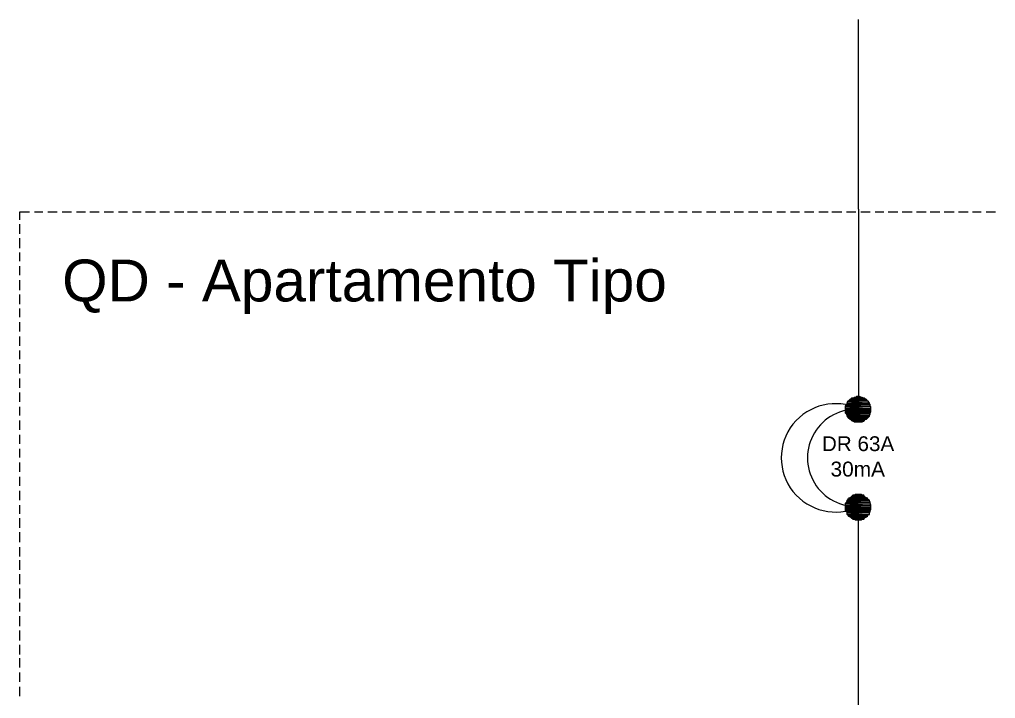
# Model space of a CAD drawing. Header units: millimetres. Extents: x 53 to 176, y -29 to 32.
# Drawn here: x 90.24 to 95.46, y 27.94 to 31.57 of the extents above; entities that cross this region are included whole.
import ezdxf

# ---------------------------------------------------------------- set-up
doc = ezdxf.new("R2010")
doc.units = ezdxf.units.MM
doc.layers.add('13 - Diagrama unifilar', color=7, linetype='Continuous', lineweight=30)
doc.styles.add('Arial0', font='arial.ttf', dxfattribs={"height": 3.14658})

msp = doc.modelspace()

# ---------------------------------------------------------------- hatches: boundary and pattern name
at = {"layer": '13 - Diagrama unifilar', "true_color": 0x000007}
h = msp.add_hatch(color=7, dxfattribs=at)
h.paths.add_polyline_path([(94.7801, 29.5333), (94.6776, 29.5333), (94.7834, 29.53)])
h.paths.add_polyline_path([(94.6776, 29.5333), (94.7834, 29.53), (94.6743, 29.53)])
h = msp.add_hatch(color=7, dxfattribs=at)
h.paths.add_polyline_path([(94.7735, 29.5399), (94.6842, 29.5399), (94.7801, 29.5333)])
h.paths.add_polyline_path([(94.6842, 29.5399), (94.7801, 29.5333), (94.6776, 29.5333)])
h = msp.add_hatch(color=7, dxfattribs=at)
h.paths.add_polyline_path([(94.7669, 29.5432), (94.6908, 29.5432), (94.7735, 29.5399)])
h.paths.add_polyline_path([(94.6908, 29.5432), (94.7735, 29.5399), (94.6842, 29.5399)])
h = msp.add_hatch(color=7, dxfattribs=at)
h.paths.add_polyline_path([(94.7636, 29.5465), (94.6941, 29.5465), (94.7669, 29.5432)])
h.paths.add_polyline_path([(94.6941, 29.5465), (94.7669, 29.5432), (94.6908, 29.5432)])
h = msp.add_hatch(color=7, dxfattribs=at)
h.paths.add_polyline_path([(94.7503, 29.5498), (94.7073, 29.5498), (94.7603, 29.5465)])
h.paths.add_polyline_path([(94.7073, 29.5498), (94.7603, 29.5465), (94.7007, 29.5465)])
h = msp.add_hatch(color=7, dxfattribs=at)
h.paths.add_polyline_path([(94.7371, 29.5564), (94.7206, 29.5564), (94.747, 29.5498)])
h.paths.add_polyline_path([(94.7206, 29.5564), (94.747, 29.5498), (94.714, 29.5498)])
h = msp.add_hatch(color=7, dxfattribs=at)
h.paths.add_polyline_path([(94.7933, 29.5134), (94.6676, 29.5134), (94.7933, 29.5035)])
h.paths.add_polyline_path([(94.6676, 29.5134), (94.7933, 29.5035), (94.661, 29.5035)])
h = msp.add_hatch(color=7, dxfattribs=at)
h.paths.add_polyline_path([(94.7933, 29.5035), (94.661, 29.5035), (94.7967, 29.5002)])
h.paths.add_polyline_path([(94.661, 29.5035), (94.7967, 29.5002), (94.661, 29.5002)])
h = msp.add_hatch(color=7, dxfattribs=at)
h.paths.add_polyline_path([(94.7967, 29.5002), (94.661, 29.5002), (94.7967, 29.4903)])
h.paths.add_polyline_path([(94.661, 29.5002), (94.7967, 29.4903), (94.661, 29.4903)])
h = msp.add_hatch(color=7, dxfattribs=at)
h.paths.add_polyline_path([(94.7967, 29.4903), (94.661, 29.4903), (94.7967, 29.487)])
h.paths.add_polyline_path([(94.661, 29.4903), (94.7967, 29.487), (94.661, 29.487)])
h = msp.add_hatch(color=7, dxfattribs=at)
h.paths.add_polyline_path([(94.7967, 29.487), (94.661, 29.487), (94.7967, 29.4803)])
h.paths.add_polyline_path([(94.661, 29.487), (94.7967, 29.4803), (94.661, 29.4803)])
h = msp.add_hatch(color=7, dxfattribs=at)
h.paths.add_polyline_path([(94.7967, 29.4803), (94.661, 29.4803), (94.7967, 29.4737)])
h.paths.add_polyline_path([(94.661, 29.4803), (94.7967, 29.4737), (94.661, 29.4737)])
h = msp.add_hatch(color=7, dxfattribs=at)
h.paths.add_polyline_path([(94.79, 29.5167), (94.6709, 29.5167), (94.7933, 29.5134)])
h.paths.add_polyline_path([(94.6709, 29.5167), (94.7933, 29.5134), (94.6676, 29.5134)])
h = msp.add_hatch(color=7, dxfattribs=at)
h.paths.add_polyline_path([(94.7834, 29.53), (94.6743, 29.53), (94.79, 29.52)])
h.paths.add_polyline_path([(94.6743, 29.53), (94.79, 29.52), (94.6709, 29.52)])
h = msp.add_hatch(color=7, dxfattribs=at)
h.paths.add_polyline_path([(94.79, 29.52), (94.6709, 29.52), (94.79, 29.5167)])
h.paths.add_polyline_path([(94.6709, 29.52), (94.79, 29.5167), (94.6709, 29.5167)])
h = msp.add_hatch(color=7, dxfattribs=at)
h.paths.add_polyline_path([(94.7967, 29.4737), (94.661, 29.4737), (94.7933, 29.4671)])
h.paths.add_polyline_path([(94.661, 29.4737), (94.7933, 29.4671), (94.661, 29.4671)])
h = msp.add_hatch(color=7, dxfattribs=at)
h.paths.add_polyline_path([(94.7933, 29.4671), (94.661, 29.4671), (94.7933, 29.4638)])
h.paths.add_polyline_path([(94.661, 29.4671), (94.7933, 29.4638), (94.6676, 29.4638)])
h = msp.add_hatch(color=7, dxfattribs=at)
h.paths.add_polyline_path([(94.7933, 29.4638), (94.6676, 29.4638), (94.79, 29.4539)])
h.paths.add_polyline_path([(94.6676, 29.4638), (94.79, 29.4539), (94.6709, 29.4539)])
h = msp.add_hatch(color=7, dxfattribs=at)
h.paths.add_polyline_path([(94.79, 29.4539), (94.6709, 29.4539), (94.79, 29.4506)])
h.paths.add_polyline_path([(94.6709, 29.4539), (94.79, 29.4506), (94.6709, 29.4506)])
h = msp.add_hatch(color=7, dxfattribs=at)
h.paths.add_polyline_path([(94.79, 29.4506), (94.6709, 29.4506), (94.7834, 29.4439)])
h.paths.add_polyline_path([(94.6709, 29.4506), (94.7834, 29.4439), (94.6743, 29.4439)])
h = msp.add_hatch(color=7, dxfattribs=at)
h.paths.add_polyline_path([(94.7834, 29.4439), (94.6743, 29.4439), (94.7801, 29.4406)])
h.paths.add_polyline_path([(94.6743, 29.4439), (94.7801, 29.4406), (94.6776, 29.4406)])
h = msp.add_hatch(color=7, dxfattribs=at)
h.paths.add_polyline_path([(94.7801, 29.4406), (94.6776, 29.4406), (94.7735, 29.434)])
h.paths.add_polyline_path([(94.6776, 29.4406), (94.7735, 29.434), (94.6842, 29.434)])
h = msp.add_hatch(color=7, dxfattribs=at)
h.paths.add_polyline_path([(94.7669, 29.434), (94.6908, 29.434), (94.7636, 29.4274)])
h.paths.add_polyline_path([(94.6908, 29.434), (94.7636, 29.4274), (94.6941, 29.4274)])
h = msp.add_hatch(color=7, dxfattribs=at)
h.paths.add_polyline_path([(94.7636, 29.4274), (94.6941, 29.4274), (94.7603, 29.4241)])
h.paths.add_polyline_path([(94.6941, 29.4274), (94.7603, 29.4241), (94.7007, 29.4241)])
h = msp.add_hatch(color=7, dxfattribs=at)
h.paths.add_polyline_path([(94.7603, 29.4241), (94.7007, 29.4241), (94.7503, 29.4208)])
h.paths.add_polyline_path([(94.7007, 29.4241), (94.7503, 29.4208), (94.7073, 29.4208)])
h = msp.add_hatch(color=7, dxfattribs=at)
h.paths.add_polyline_path([(94.7801, 29.0106), (94.6776, 29.0106), (94.7834, 29.004)])
h.paths.add_polyline_path([(94.6776, 29.0106), (94.7834, 29.004), (94.6743, 29.004)])
h = msp.add_hatch(color=7, dxfattribs=at)
h.paths.add_polyline_path([(94.7735, 29.0139), (94.6842, 29.0139), (94.7801, 29.0106)])
h.paths.add_polyline_path([(94.6842, 29.0139), (94.7801, 29.0106), (94.6776, 29.0106)])
h = msp.add_hatch(color=7, dxfattribs=at)
h.paths.add_polyline_path([(94.7669, 29.0172), (94.6908, 29.0172), (94.7735, 29.0139)])
h.paths.add_polyline_path([(94.6908, 29.0172), (94.7735, 29.0139), (94.6842, 29.0139)])
h = msp.add_hatch(color=7, dxfattribs=at)
h.paths.add_polyline_path([(94.7636, 29.0205), (94.6941, 29.0205), (94.7669, 29.0172)])
h.paths.add_polyline_path([(94.6941, 29.0205), (94.7669, 29.0172), (94.6908, 29.0172)])
h = msp.add_hatch(color=7, dxfattribs=at)
h.paths.add_polyline_path([(94.7603, 29.0271), (94.7007, 29.0271), (94.7636, 29.0205)])
h.paths.add_polyline_path([(94.7007, 29.0271), (94.7636, 29.0205), (94.6941, 29.0205)])
h = msp.add_hatch(color=7, dxfattribs=at)
h.paths.add_polyline_path([(94.747, 29.0304), (94.714, 29.0304), (94.7503, 29.0271)])
h.paths.add_polyline_path([(94.714, 29.0304), (94.7503, 29.0271), (94.7073, 29.0271)])
h = msp.add_hatch(color=7, dxfattribs=at)
h.paths.add_polyline_path([(94.7933, 28.9874), (94.6676, 28.9874), (94.7933, 28.9841)])
h.paths.add_polyline_path([(94.6676, 28.9874), (94.7933, 28.9841), (94.661, 28.9841)])
h = msp.add_hatch(color=7, dxfattribs=at)
h.paths.add_polyline_path([(94.7933, 28.9841), (94.661, 28.9841), (94.7967, 28.9742)])
h.paths.add_polyline_path([(94.661, 28.9841), (94.7967, 28.9742), (94.661, 28.9742)])
h = msp.add_hatch(color=7, dxfattribs=at)
h.paths.add_polyline_path([(94.7967, 28.9742), (94.661, 28.9742), (94.7967, 28.9709)])
h.paths.add_polyline_path([(94.661, 28.9742), (94.7967, 28.9709), (94.661, 28.9709)])
h = msp.add_hatch(color=7, dxfattribs=at)
h.paths.add_polyline_path([(94.7967, 28.9709), (94.661, 28.9709), (94.7967, 28.961)])
h.paths.add_polyline_path([(94.661, 28.9709), (94.7967, 28.961), (94.661, 28.961)])
h = msp.add_hatch(color=7, dxfattribs=at)
h.paths.add_polyline_path([(94.7967, 28.961), (94.661, 28.961), (94.7967, 28.9577)])
h.paths.add_polyline_path([(94.661, 28.961), (94.7967, 28.9577), (94.661, 28.9577)])
h = msp.add_hatch(color=7, dxfattribs=at)
h.paths.add_polyline_path([(94.7967, 28.9577), (94.661, 28.9577), (94.7967, 28.9511)])
h.paths.add_polyline_path([(94.661, 28.9577), (94.7967, 28.9511), (94.661, 28.9511)])
h = msp.add_hatch(color=7, dxfattribs=at)
h.paths.add_polyline_path([(94.79, 28.9974), (94.6709, 28.9974), (94.7933, 28.9874)])
h.paths.add_polyline_path([(94.6709, 28.9974), (94.7933, 28.9874), (94.6676, 28.9874)])
h = msp.add_hatch(color=7, dxfattribs=at)
h.paths.add_polyline_path([(94.7834, 29.004), (94.6743, 29.004), (94.79, 29.0007)])
h.paths.add_polyline_path([(94.6743, 29.004), (94.79, 29.0007), (94.6709, 29.0007)])
h = msp.add_hatch(color=7, dxfattribs=at)
h.paths.add_polyline_path([(94.79, 29.0007), (94.6709, 29.0007), (94.79, 28.9974)])
h.paths.add_polyline_path([(94.6709, 29.0007), (94.79, 28.9974), (94.6709, 28.9974)])
h = msp.add_hatch(color=7, dxfattribs=at)
h.paths.add_polyline_path([(94.7967, 28.9511), (94.661, 28.9511), (94.7933, 28.9444)])
h.paths.add_polyline_path([(94.661, 28.9511), (94.7933, 28.9444), (94.661, 28.9444)])
h = msp.add_hatch(color=7, dxfattribs=at)
h.paths.add_polyline_path([(94.7933, 28.9444), (94.661, 28.9444), (94.7933, 28.9378)])
h.paths.add_polyline_path([(94.661, 28.9444), (94.7933, 28.9378), (94.6676, 28.9378)])
h = msp.add_hatch(color=7, dxfattribs=at)
h.paths.add_polyline_path([(94.7933, 28.9378), (94.6676, 28.9378), (94.79, 28.9345)])
h.paths.add_polyline_path([(94.6676, 28.9378), (94.79, 28.9345), (94.6709, 28.9345)])
h = msp.add_hatch(color=7, dxfattribs=at)
h.paths.add_polyline_path([(94.79, 28.9345), (94.6709, 28.9345), (94.79, 28.9246)])
h.paths.add_polyline_path([(94.6709, 28.9345), (94.79, 28.9246), (94.6709, 28.9246)])
h = msp.add_hatch(color=7, dxfattribs=at)
h.paths.add_polyline_path([(94.79, 28.9246), (94.6709, 28.9246), (94.7834, 28.9213)])
h.paths.add_polyline_path([(94.6709, 28.9246), (94.7834, 28.9213), (94.6743, 28.9213)])
h = msp.add_hatch(color=7, dxfattribs=at)
h.paths.add_polyline_path([(94.7834, 28.9213), (94.6743, 28.9213), (94.7801, 28.9147)])
h.paths.add_polyline_path([(94.6743, 28.9213), (94.7801, 28.9147), (94.6776, 28.9147)])
h = msp.add_hatch(color=7, dxfattribs=at)
h.paths.add_polyline_path([(94.7801, 28.9147), (94.6776, 28.9147), (94.7735, 28.9114)])
h.paths.add_polyline_path([(94.6776, 28.9147), (94.7735, 28.9114), (94.6842, 28.9114)])
h = msp.add_hatch(color=7, dxfattribs=at)
h.paths.add_polyline_path([(94.7735, 28.9114), (94.6842, 28.9114), (94.7669, 28.9081)])
h.paths.add_polyline_path([(94.6842, 28.9114), (94.7669, 28.9081), (94.6908, 28.9081)])
h = msp.add_hatch(color=7, dxfattribs=at)
h.paths.add_polyline_path([(94.7669, 28.9081), (94.6908, 28.9081), (94.7636, 28.9047)])
h.paths.add_polyline_path([(94.6908, 28.9081), (94.7636, 28.9047), (94.6941, 28.9047)])
h = msp.add_hatch(color=7, dxfattribs=at)
h.paths.add_polyline_path([(94.7636, 28.9047), (94.6941, 28.9047), (94.7603, 28.8981)])
h.paths.add_polyline_path([(94.6941, 28.9047), (94.7603, 28.8981), (94.7007, 28.8981)])
h = msp.add_hatch(color=7, dxfattribs=at)
h.paths.add_polyline_path([(94.7503, 28.8981), (94.7073, 28.8981), (94.747, 28.8948)])
h.paths.add_polyline_path([(94.7073, 28.8981), (94.747, 28.8948), (94.714, 28.8948)])

# ---------------------------------------------------------------- linework, layer by layer
at = {"layer": '13 - Diagrama unifilar', "color": 7, "linetype": 'Continuous', "lineweight": 9, "true_color": 0x000007}
for points in [[(94.7305, 30.5587), (94.7305, 31.5743), (94.7305, 31.5743)], [(94.7305, 27.8859), (94.7305, 28.961), (94.7305, 28.961)]]:
    msp.add_lwpolyline(points, dxfattribs=at)
at = {"layer": '13 - Diagrama unifilar', "color": 6, "linetype": 'Continuous', "lineweight": 9, "true_color": 0x000006}
for points in [[(90.2912, 30.5422), (90.2383, 30.5422), (90.2383, 30.5025)], [(90.364, 30.5422), (90.3177, 30.5422), (90.3177, 30.5422)], [(90.44, 30.5422), (90.3904, 30.5422), (90.3904, 30.5422)], [(90.5161, 30.5422), (90.4665, 30.5422), (90.4665, 30.5422)], [(90.5922, 30.5422), (90.5426, 30.5422), (90.5426, 30.5422)], [(90.665, 30.5422), (90.6154, 30.5422), (90.6154, 30.5422)], [(90.7411, 30.5422), (90.6915, 30.5422), (90.6915, 30.5422)], [(90.8172, 30.5422), (90.7675, 30.5422), (90.7675, 30.5422)], [(90.8899, 30.5422), (90.8436, 30.5422), (90.8436, 30.5422)], [(90.966, 30.5422), (90.9131, 30.5422), (90.9131, 30.5422)], [(91.0421, 30.5422), (90.9892, 30.5422), (90.9892, 30.5422)], [(91.1182, 30.5422), (91.0686, 30.5422), (91.0686, 30.5422)], [(91.191, 30.5422), (91.138, 30.5422), (91.138, 30.5422)], [(91.267, 30.5422), (91.2141, 30.5422), (91.2141, 30.5422)], [(91.3431, 30.5422), (91.2902, 30.5422), (91.2902, 30.5422)], [(91.4126, 30.5422), (91.3663, 30.5422), (91.3663, 30.5422)], [(91.492, 30.5422), (91.4391, 30.5422), (91.4391, 30.5422)], [(91.5681, 30.5422), (91.5151, 30.5422), (91.5151, 30.5422)], [(91.6442, 30.5422), (91.5912, 30.5422), (91.5912, 30.5422)], [(91.7136, 30.5422), (91.664, 30.5422), (91.664, 30.5422)], [(91.7897, 30.5422), (91.7401, 30.5422), (91.7401, 30.5422)], [(91.8658, 30.5422), (91.8162, 30.5422), (91.8162, 30.5422)], [(91.9386, 30.5422), (91.8922, 30.5422), (91.8922, 30.5422)], [(92.0146, 30.5422), (91.965, 30.5422), (91.965, 30.5422)], [(92.0907, 30.5422), (92.0411, 30.5422), (92.0411, 30.5422)], [(92.1668, 30.5422), (92.1172, 30.5422), (92.1172, 30.5422)], [(92.2396, 30.5422), (92.1933, 30.5422), (92.1933, 30.5422)], [(92.3157, 30.5422), (92.2661, 30.5422), (92.2661, 30.5422)], [(92.3918, 30.5422), (92.3421, 30.5422), (92.3421, 30.5422)], [(92.4645, 30.5422), (92.4182, 30.5422), (92.4182, 30.5422)], [(92.5406, 30.5422), (92.491, 30.5422), (92.491, 30.5422)], [(92.6167, 30.5422), (92.5671, 30.5422), (92.5671, 30.5422)], [(92.6928, 30.5422), (92.6432, 30.5422), (92.6432, 30.5422)], [(92.7656, 30.5422), (92.7192, 30.5422), (92.7192, 30.5422)], [(92.8416, 30.5422), (92.7887, 30.5422), (92.7887, 30.5422)], [(92.9177, 30.5422), (92.8681, 30.5422), (92.8681, 30.5422)], [(92.9905, 30.5422), (92.9442, 30.5422), (92.9442, 30.5422)], [(93.0666, 30.5422), (93.0137, 30.5422), (93.0137, 30.5422)], [(93.1427, 30.5422), (93.0897, 30.5422), (93.0897, 30.5422)], [(93.2187, 30.5422), (93.1658, 30.5422), (93.1658, 30.5422)], [(93.2915, 30.5422), (93.2419, 30.5422), (93.2419, 30.5422)], [(93.3676, 30.5422), (93.3147, 30.5422), (93.3147, 30.5422)], [(93.4437, 30.5422), (93.3908, 30.5422), (93.3908, 30.5422)], [(93.5132, 30.5422), (93.4668, 30.5422), (93.4668, 30.5422)], [(93.5892, 30.5422), (93.5396, 30.5422), (93.5396, 30.5422)], [(93.6653, 30.5422), (93.6157, 30.5422), (93.6157, 30.5422)], [(93.7414, 30.5422), (93.6918, 30.5422), (93.6918, 30.5422)], [(93.8142, 30.5422), (93.7679, 30.5422), (93.7679, 30.5422)], [(93.8903, 30.5422), (93.8406, 30.5422), (93.8406, 30.5422)], [(93.9664, 30.5422), (93.9167, 30.5422), (93.9167, 30.5422)], [(94.0424, 30.5422), (93.9928, 30.5422), (93.9928, 30.5422)], [(94.1152, 30.5422), (94.0656, 30.5422), (94.0656, 30.5422)], [(94.1913, 30.5422), (94.1417, 30.5422), (94.1417, 30.5422)], [(94.2674, 30.5422), (94.2178, 30.5422), (94.2178, 30.5422)], [(94.3402, 30.5422), (94.2938, 30.5422), (94.2938, 30.5422)], [(94.4162, 30.5422), (94.3666, 30.5422), (94.3666, 30.5422)], [(94.4923, 30.5422), (94.4427, 30.5422), (94.4427, 30.5422)], [(94.5684, 30.5422), (94.5188, 30.5422), (94.5188, 30.5422)], [(94.6412, 30.5422), (94.5883, 30.5422), (94.5883, 30.5422)], [(94.7173, 30.5422), (94.6676, 30.5422), (94.6676, 30.5422)], [(94.7933, 30.5422), (94.7437, 30.5422), (94.7437, 30.5422)], [(94.8661, 30.5422), (94.8198, 30.5422), (94.8198, 30.5422)], [(94.9422, 30.5422), (94.8893, 30.5422), (94.8893, 30.5422)], [(95.0183, 30.5422), (94.9654, 30.5422), (94.9654, 30.5422)], [(95.0944, 30.5422), (95.0414, 30.5422), (95.0414, 30.5422)], [(95.1671, 30.5422), (95.1142, 30.5422), (95.1142, 30.5422)], [(95.2432, 30.5422), (95.1903, 30.5422), (95.1903, 30.5422)], [(95.3193, 30.5422), (95.2664, 30.5422), (95.2664, 30.5422)], [(95.3888, 30.5422), (95.3425, 30.5422), (95.3425, 30.5422)], [(95.4649, 30.5422), (95.4152, 30.5422), (95.4152, 30.5422)], [(90.2383, 30.4793), (90.2383, 30.4264), (90.2383, 30.4264)], [(90.2383, 30.4033), (90.2383, 30.3503), (90.2383, 30.3503)], [(90.2383, 30.3272), (90.2383, 30.2809), (90.2383, 30.2809)], [(90.2383, 30.2544), (90.2383, 30.2048), (90.2383, 30.2048)], [(90.2383, 30.1783), (90.2383, 30.1254), (90.2383, 30.1254)], [(90.2383, 30.1022), (90.2383, 30.0493), (90.2383, 30.0493)], [(90.2383, 30.0262), (90.2383, 29.9798), (90.2383, 29.9798)], [(90.2383, 29.9534), (90.2383, 29.9038), (90.2383, 29.9038)], [(90.2383, 29.8773), (90.2383, 29.8277), (90.2383, 29.8277)], [(90.2383, 29.8012), (90.2383, 29.7549), (90.2383, 29.7549)], [(90.2383, 29.7284), (90.2383, 29.6788), (90.2383, 29.6788)], [(90.2383, 29.6523), (90.2383, 29.6027), (90.2383, 29.6027)], [(90.2383, 29.5763), (90.2383, 29.5266), (90.2383, 29.5266)], [(90.2383, 29.5002), (90.2383, 29.4539), (90.2383, 29.4539)], [(90.2383, 29.4274), (90.2383, 29.3778), (90.2383, 29.3778)], [(90.2383, 29.3513), (90.2383, 29.3017), (90.2383, 29.3017)], [(90.2383, 29.2752), (90.2383, 29.2289), (90.2383, 29.2289)], [(90.2383, 29.2025), (90.2383, 29.1528), (90.2383, 29.1528)], [(90.2383, 29.1264), (90.2383, 29.0768), (90.2383, 29.0768)], [(90.2383, 29.0503), (90.2383, 29.0007), (90.2383, 29.0007)], [(90.2383, 28.9742), (90.2383, 28.9279), (90.2383, 28.9279)], [(90.2383, 28.9047), (90.2383, 28.8518), (90.2383, 28.8518)], [(90.2383, 28.8287), (90.2383, 28.7757), (90.2383, 28.7757)], [(90.2383, 28.7493), (90.2383, 28.6997), (90.2383, 28.6997)], [(90.2383, 28.6798), (90.2383, 28.6269), (90.2383, 28.6269)], [(90.2383, 28.6037), (90.2383, 28.5508), (90.2383, 28.5508)], [(90.2383, 28.5276), (90.2383, 28.4747), (90.2383, 28.4747)], [(90.2383, 28.4516), (90.2383, 28.4052), (90.2383, 28.4052)], [(90.2383, 28.3788), (90.2383, 28.3259), (90.2383, 28.3259)], [(90.2383, 28.3027), (90.2383, 28.2498), (90.2383, 28.2498)], [(90.2383, 28.2266), (90.2383, 28.1737), (90.2383, 28.1737)], [(90.2383, 28.1538), (90.2383, 28.1042), (90.2383, 28.1042)], [(90.2383, 28.0778), (90.2383, 28.0281), (90.2383, 28.0281)], [(90.2383, 28.0017), (90.2383, 27.952), (90.2383, 27.952)]]:
    msp.add_lwpolyline(points, dxfattribs=at)
at = {"layer": '13 - Diagrama unifilar', "color": 7, "linetype": 'Continuous', "lineweight": -2, "true_color": 0x000007}
msp.add_lwpolyline([(94.7305, 30.5587), (94.7305, 29.487), (94.7305, 29.487)], dxfattribs=at)
for points in [[(94.6776, 29.5333), (94.7834, 29.53), (94.6743, 29.53)], [(94.6842, 29.5399), (94.7801, 29.5333), (94.6776, 29.5333)], [(94.7801, 29.5333), (94.6776, 29.5333), (94.7834, 29.53)], [(94.6908, 29.5432), (94.7735, 29.5399), (94.6842, 29.5399)], [(94.7735, 29.5399), (94.6842, 29.5399), (94.7801, 29.5333)], [(94.6941, 29.5465), (94.7669, 29.5432), (94.6908, 29.5432)], [(94.7669, 29.5432), (94.6908, 29.5432), (94.7735, 29.5399)], [(94.7007, 29.5465), (94.7636, 29.5465), (94.6941, 29.5465)], [(94.7636, 29.5465), (94.6941, 29.5465), (94.7669, 29.5432)], [(94.7073, 29.5498), (94.7603, 29.5465), (94.7007, 29.5465)], [(94.7603, 29.5465), (94.7007, 29.5465), (94.7636, 29.5465)], [(94.714, 29.5498), (94.7503, 29.5498), (94.7073, 29.5498)], [(94.7503, 29.5498), (94.7073, 29.5498), (94.7603, 29.5465)], [(94.7206, 29.5564), (94.747, 29.5498), (94.714, 29.5498)], [(94.747, 29.5498), (94.714, 29.5498), (94.7503, 29.5498)], [(94.7338, 29.5564), (94.7371, 29.5564), (94.7206, 29.5564)], [(94.7371, 29.5564), (94.7206, 29.5564), (94.747, 29.5498)], [(94.6676, 29.5134), (94.7933, 29.5035), (94.661, 29.5035)], [(94.7933, 29.5035), (94.661, 29.5035), (94.7967, 29.5002)], [(94.661, 29.5035), (94.7967, 29.5002), (94.661, 29.5002)], [(94.7967, 29.5002), (94.661, 29.5002), (94.7967, 29.4903)], [(94.661, 29.5002), (94.7967, 29.4903), (94.661, 29.4903)], [(94.7967, 29.4903), (94.661, 29.4903), (94.7967, 29.487)], [(94.661, 29.4903), (94.7967, 29.487), (94.661, 29.487)], [(94.7967, 29.487), (94.661, 29.487), (94.7967, 29.4803)], [(94.661, 29.487), (94.7967, 29.4803), (94.661, 29.4803)], [(94.7967, 29.4803), (94.661, 29.4803), (94.7967, 29.4737)], [(94.661, 29.4803), (94.7967, 29.4737), (94.661, 29.4737)], [(94.6709, 29.5167), (94.7933, 29.5134), (94.6676, 29.5134)], [(94.7933, 29.5134), (94.6676, 29.5134), (94.7933, 29.5035)], [(94.6743, 29.53), (94.79, 29.52), (94.6709, 29.52)], [(94.79, 29.52), (94.6709, 29.52), (94.79, 29.5167)], [(94.6709, 29.52), (94.79, 29.5167), (94.6709, 29.5167)], [(94.79, 29.5167), (94.6709, 29.5167), (94.7933, 29.5134)], [(94.7834, 29.53), (94.6743, 29.53), (94.79, 29.52)], [(94.7967, 29.4737), (94.661, 29.4737), (94.7933, 29.4671)], [(94.661, 29.4737), (94.7933, 29.4671), (94.661, 29.4671)], [(94.7933, 29.4671), (94.661, 29.4671), (94.7933, 29.4638)], [(94.661, 29.4671), (94.7933, 29.4638), (94.6676, 29.4638)], [(94.7933, 29.4638), (94.6676, 29.4638), (94.79, 29.4539)], [(94.6676, 29.4638), (94.79, 29.4539), (94.6709, 29.4539)], [(94.79, 29.4539), (94.6709, 29.4539), (94.79, 29.4506)], [(94.6709, 29.4539), (94.79, 29.4506), (94.6709, 29.4506)], [(94.79, 29.4506), (94.6709, 29.4506), (94.7834, 29.4439)], [(94.6709, 29.4506), (94.7834, 29.4439), (94.6743, 29.4439)], [(94.7834, 29.4439), (94.6743, 29.4439), (94.7801, 29.4406)], [(94.6743, 29.4439), (94.7801, 29.4406), (94.6776, 29.4406)], [(94.7801, 29.4406), (94.6776, 29.4406), (94.7735, 29.434)], [(94.6776, 29.4406), (94.7735, 29.434), (94.6842, 29.434)], [(94.7735, 29.434), (94.6842, 29.434), (94.7669, 29.434)], [(94.6842, 29.434), (94.7669, 29.434), (94.6908, 29.434)], [(94.7669, 29.434), (94.6908, 29.434), (94.7636, 29.4274)], [(94.6908, 29.434), (94.7636, 29.4274), (94.6941, 29.4274)], [(94.7636, 29.4274), (94.6941, 29.4274), (94.7603, 29.4241)], [(94.6941, 29.4274), (94.7603, 29.4241), (94.7007, 29.4241)], [(94.7603, 29.4241), (94.7007, 29.4241), (94.7503, 29.4208)], [(94.7007, 29.4241), (94.7503, 29.4208), (94.7073, 29.4208)], [(94.7503, 29.4208), (94.7073, 29.4208), (94.747, 29.4208)], [(94.7073, 29.4208), (94.747, 29.4208), (94.714, 29.4208)], [(94.714, 29.4208), (94.7206, 29.4208), (94.7371, 29.4208)], [(94.714, 29.4208), (94.747, 29.4208), (94.7371, 29.4208)], [(94.7206, 29.4208), (94.7371, 29.4208), (94.7338, 29.4208)], [(94.6776, 29.0106), (94.7834, 29.004), (94.6743, 29.004)], [(94.6842, 29.0139), (94.7801, 29.0106), (94.6776, 29.0106)], [(94.7801, 29.0106), (94.6776, 29.0106), (94.7834, 29.004)], [(94.6908, 29.0172), (94.7735, 29.0139), (94.6842, 29.0139)], [(94.7735, 29.0139), (94.6842, 29.0139), (94.7801, 29.0106)], [(94.6941, 29.0205), (94.7669, 29.0172), (94.6908, 29.0172)], [(94.7669, 29.0172), (94.6908, 29.0172), (94.7735, 29.0139)], [(94.7007, 29.0271), (94.7636, 29.0205), (94.6941, 29.0205)], [(94.7636, 29.0205), (94.6941, 29.0205), (94.7669, 29.0172)], [(94.7073, 29.0271), (94.7603, 29.0271), (94.7007, 29.0271)], [(94.7603, 29.0271), (94.7007, 29.0271), (94.7636, 29.0205)], [(94.714, 29.0304), (94.7503, 29.0271), (94.7073, 29.0271)], [(94.7503, 29.0271), (94.7073, 29.0271), (94.7603, 29.0271)], [(94.7206, 29.0304), (94.747, 29.0304), (94.714, 29.0304)], [(94.747, 29.0304), (94.714, 29.0304), (94.7503, 29.0271)], [(94.7338, 29.0304), (94.7371, 29.0304), (94.7206, 29.0304)], [(94.7371, 29.0304), (94.7206, 29.0304), (94.747, 29.0304)], [(94.6676, 28.9874), (94.7933, 28.9841), (94.661, 28.9841)], [(94.7933, 28.9841), (94.661, 28.9841), (94.7967, 28.9742)], [(94.661, 28.9841), (94.7967, 28.9742), (94.661, 28.9742)], [(94.7967, 28.9742), (94.661, 28.9742), (94.7967, 28.9709)], [(94.661, 28.9742), (94.7967, 28.9709), (94.661, 28.9709)], [(94.7967, 28.9709), (94.661, 28.9709), (94.7967, 28.961)], [(94.661, 28.9709), (94.7967, 28.961), (94.661, 28.961)], [(94.7967, 28.961), (94.661, 28.961), (94.7967, 28.9577)], [(94.661, 28.961), (94.7967, 28.9577), (94.661, 28.9577)], [(94.7967, 28.9577), (94.661, 28.9577), (94.7967, 28.9511)], [(94.661, 28.9577), (94.7967, 28.9511), (94.661, 28.9511)], [(94.6709, 28.9974), (94.7933, 28.9874), (94.6676, 28.9874)], [(94.7933, 28.9874), (94.6676, 28.9874), (94.7933, 28.9841)], [(94.6743, 29.004), (94.79, 29.0007), (94.6709, 29.0007)], [(94.79, 29.0007), (94.6709, 29.0007), (94.79, 28.9974)], [(94.6709, 29.0007), (94.79, 28.9974), (94.6709, 28.9974)], [(94.79, 28.9974), (94.6709, 28.9974), (94.7933, 28.9874)], [(94.7834, 29.004), (94.6743, 29.004), (94.79, 29.0007)], [(94.7967, 28.9511), (94.661, 28.9511), (94.7933, 28.9444)], [(94.661, 28.9511), (94.7933, 28.9444), (94.661, 28.9444)], [(94.7933, 28.9444), (94.661, 28.9444), (94.7933, 28.9378)], [(94.661, 28.9444), (94.7933, 28.9378), (94.6676, 28.9378)], [(94.7933, 28.9378), (94.6676, 28.9378), (94.79, 28.9345)], [(94.6676, 28.9378), (94.79, 28.9345), (94.6709, 28.9345)], [(94.79, 28.9345), (94.6709, 28.9345), (94.79, 28.9246)], [(94.6709, 28.9345), (94.79, 28.9246), (94.6709, 28.9246)], [(94.79, 28.9246), (94.6709, 28.9246), (94.7834, 28.9213)], [(94.6709, 28.9246), (94.7834, 28.9213), (94.6743, 28.9213)], [(94.7834, 28.9213), (94.6743, 28.9213), (94.7801, 28.9147)], [(94.6743, 28.9213), (94.7801, 28.9147), (94.6776, 28.9147)], [(94.7801, 28.9147), (94.6776, 28.9147), (94.7735, 28.9114)], [(94.6776, 28.9147), (94.7735, 28.9114), (94.6842, 28.9114)], [(94.7735, 28.9114), (94.6842, 28.9114), (94.7669, 28.9081)], [(94.6842, 28.9114), (94.7669, 28.9081), (94.6908, 28.9081)], [(94.7669, 28.9081), (94.6908, 28.9081), (94.7636, 28.9047)], [(94.6908, 28.9081), (94.7636, 28.9047), (94.6941, 28.9047)], [(94.7636, 28.9047), (94.6941, 28.9047), (94.7603, 28.8981)], [(94.6941, 28.9047), (94.7603, 28.8981), (94.7007, 28.8981)], [(94.7603, 28.8981), (94.7007, 28.8981), (94.7503, 28.8981)], [(94.7007, 28.8981), (94.7503, 28.8981), (94.7073, 28.8981)], [(94.7503, 28.8981), (94.7073, 28.8981), (94.747, 28.8948)], [(94.7073, 28.8981), (94.747, 28.8948), (94.714, 28.8948)], [(94.714, 28.8948), (94.7206, 28.8948), (94.7371, 28.8948)], [(94.714, 28.8948), (94.747, 28.8948), (94.7371, 28.8948)], [(94.7206, 28.8948), (94.7371, 28.8948), (94.7338, 28.8948)]]:
    msp.add_lwpolyline(points, close=True, dxfattribs=at)
at = {"layer": '13 - Diagrama unifilar', "color": 7, "linetype": 'Continuous', "lineweight": 9, "true_color": 0x000007}
for points in [[(94.7305, 29.4903), (94.6114, 29.5465), (94.4659, 29.5134), (94.3798, 29.4076), (94.3798, 29.4076), (94.2971, 29.3017), (94.2971, 29.1528), (94.3798, 29.047), (94.3798, 29.047), (94.4659, 28.9411), (94.6114, 28.9081), (94.7305, 28.9643)], [(94.7338, 29.487), (94.6379, 29.4936), (94.5452, 29.4439), (94.4956, 29.3612), (94.4956, 29.3612), (94.446, 29.2785), (94.446, 29.176), (94.4956, 29.0933), (94.4956, 29.0933), (94.5452, 29.0106), (94.6379, 28.961), (94.7338, 28.9676)]]:
    msp.add_open_spline(points, degree=3, knots=[0, 0, 0, 0, 0.083333, 0.083333, 0.083333, 0.083334, 0.166667, 0.166667, 0.166667, 0.166668, 1, 1, 1, 1], dxfattribs=at)

# ---------------------------------------------------------------- texts
at = {"layer": '13 - Diagrama unifilar', "color": 6, "true_color": 0x000006, "style": 'Arial0'}
msp.add_text('QD - Apartamento Tipo', height=0.22427, dxfattribs=at).set_placement((90.4665, 30.0648))
at = {"layer": '13 - Diagrama unifilar', "color": 7, "true_color": 0x000007, "style": 'Arial0'}
for s, height, p in [('DR 63A', 0.0792, (94.5353, 29.2634)), ('30mA', 0.07985, (94.5816, 29.1272))]:
    msp.add_text(s, height=height, dxfattribs=at).set_placement(p)

doc.saveas('drawing.dxf')
